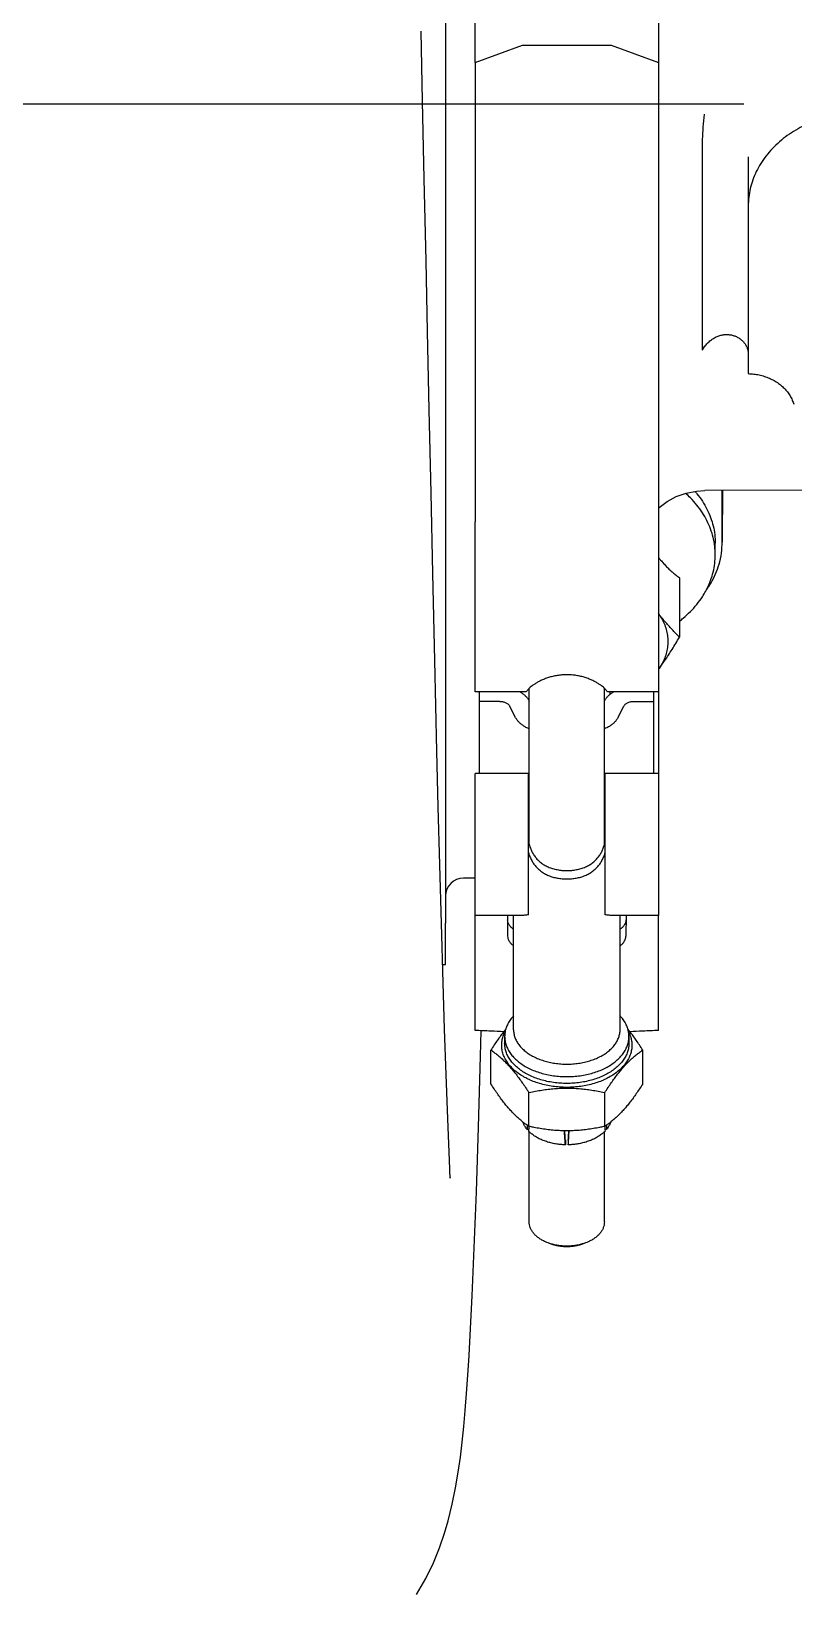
# Model space of a CAD drawing. Header units: millimetres. Extents: x 156850 to 204135, y 56350 to 74150.
# Drawn here: x 158797.5 to 158861.9, y 60667.1 to 60799.1 of the extents above; entities that cross this region are included whole.
import ezdxf

# ---------------------------------------------------------------- set-up
doc = ezdxf.new("R2010")
doc.units = ezdxf.units.MM
doc.header["$LTSCALE"] = 150
doc.linetypes.add('X-2F-PLAN$0$CENTER', pattern=[2, 1.25, -0.25, 0.25, -0.25])
doc.layers.add('-----33 Equipment', color=5, linetype='Continuous')

# ---------------------------------------------------------------- blocks, each defined once
blk = doc.blocks.new('X-2F-PLAN$0$A$C73FA2420')
at = {"color": 0, "linetype": 'X-2F-PLAN$0$CENTER', "ltscale": 2}
blk.add_line((1038.733949000714, 1095.974610281875), (1038.733949000714, 580.5806102819042), dxfattribs=at)
at = {"color": 0, "linetype": 'Continuous'}
for p, q in [((966.0255159976659, 606.0186525559984), (966.0281375156483, 605.7820058118086)), ((948.0096831716364, 605.3876040035975), (947.9584232707275, 605.384763143491)), ((966.0281320984941, 605.782005811925), (966.5575715135783, 605.7820513985935)), ((966.5575715135783, 605.7820513985935), (969.509900788893, 605.7821116466075)), ((979.291750744218, 605.7821742640226), (969.509900788893, 605.7821116466075)), ((1111.381605029106, 605.7813373709214), (979.291750744218, 605.7821742640226)), ((960.4416768917581, 603.2844823562191), (970.148041852517, 603.2831704528071)), ((970.1482117447304, 599.5394557471736), (970.1480344587471, 603.2823907597922)), ((970.1480417796411, 603.2823907666025), (979.548028357327, 603.2825573920272)), ((973.2993190927664, 603.2822424360784), (973.29936565354, 604.2652533248183)), ((979.548028357327, 603.2825573920272), (979.9978740661172, 603.2825981109054)), ((979.9978740661172, 603.2825981109054), (980.1852681507589, 603.2826156310039)), ((980.1852681507589, 603.2826156310039), (980.6318933711154, 603.2826622831053)), ((980.6318933711154, 603.2826622831053), (982.1480304294964, 603.2829591513728)), ((982.1482475900557, 598.7829591580085), (982.148034445243, 603.2829591457848)), ((989.0537537337514, 599.026806143811), (989.053552166326, 603.2823823142098)), ((989.0535686756484, 603.2823823179933), (998.1058028829284, 603.282519936678)), ((998.1058028829284, 603.282519936678), (998.9927989701973, 603.2825976224849)), ((998.9927989701973, 603.2825976224849), (999.0535517670214, 603.2826038200292)), ((999.0535517670214, 603.2826038200292), (999.856316522113, 603.2826909879223)), ((999.856316522113, 603.2826909879223), (1003.406619627029, 603.2829337253934)), ((1022.153963066172, 603.2835904581007), (1003.406619627029, 603.2829337253934)), ((1042.219865300925, 603.2844458235195), (1022.153963066172, 603.2835904581007)), ((1042.219865300925, 603.2844458235195), (1043.675944400718, 599.2845192342065)), ((1042.220031776465, 603.2845308731776), (1114.399016373791, 603.2914221155806)), ((955.9309236699482, 601.9484888724983), (958.7867007189197, 601.9484875967028)), ((958.2718176903436, 602.8100826661102), (960.4190859730588, 602.7548779774806)), ((982.1480526556261, 602.8984946683049), (988.2469129643869, 602.898401415383)), ((988.2469129643869, 602.898401415383), (989.0535703498172, 602.8984839572804)), ((988.2469943349715, 601.1804719201173), (988.2469129643869, 602.898401415383)), ((959.9333219762193, 600.7826822175994), (959.3610249678604, 600.7826824733056)), ((960.5056186495349, 600.0326819620095), (970.1481883830857, 600.0326776542934)), ((970.148164676968, 600.5331704610144), (968.4023124565138, 600.5333338913042)), ((986.9193162888987, 599.8826675898163), (987.8274587030755, 600.3441025600187)), ((944.2746773153776, 598.7076892309124), (951.8947903494118, 598.7076858266955)), ((952.0819653689396, 598.8840021553915), (952.1311741265235, 598.7521355579956)), ((952.3399351615226, 598.7401770254946), (955.1957122104941, 598.7401757496991)), ((970.2097021257505, 598.7823453323217), (973.0283586286241, 598.782238421787)), ((973.0283586286241, 598.782238421787), (976.4359780752566, 598.7823505447013)), ((976.1437212955207, 598.707674994017), (989.3493815471884, 598.7076690946124)), ((976.4359780752566, 598.7823505447013), (979.5482496818295, 598.7825575046008)), ((979.5482496818295, 598.7825575046008), (979.9980872116284, 598.7825981130009)), ((979.9980872116284, 598.7825981130009), (980.441416530055, 598.782642322185)), ((980.441416530055, 598.782642322185), (982.1482396181673, 598.7829591638292)), ((1043.675944400718, 599.2845192342065), (1043.67629964184, 591.7845192545792)), ((951.18893508357, 595.4074476978858), (950.7848715925356, 595.4074000000837)), ((951.1890742287505, 595.6574560194858), (950.7850106646074, 595.6574099496938)), ((944.2746744785691, 592.3576892308774), (951.8948070979677, 592.3576858267188)), ((952.0823540319689, 592.1811044198112), (952.1315373460529, 592.3129394212738)), ((952.3402390492847, 592.3243721764884), (955.1960160982562, 592.3243709008093)), ((970.1487686239416, 587.7823908018763), (970.1485913380748, 591.5253234495176)), ((970.2100100014359, 592.2823453500168), (973.0295170982135, 592.2822384507745)), ((973.0295170982135, 592.2822384507745), (976.4377747749677, 592.2823506399291)), ((976.1426565240836, 592.3576749945059), (989.3503747141222, 592.3576690942282)), ((976.4377747749677, 592.2823506399291), (979.5485534141771, 592.2825575218885)), ((979.5485534141771, 592.2825575218885), (979.9983950873138, 592.2825981305796)), ((979.9983950873138, 592.2825981305796), (980.4424243179383, 592.282642414677)), ((980.4424243179383, 592.282642414677), (982.1485474928049, 592.2829591814079)), ((982.1487686104374, 587.7829591879272), (982.1485554657411, 592.2829591757036)), ((988.8609863549937, 591.8647563580889), (989.0540929663694, 591.8647875683964)), ((989.0542863315204, 587.782382356294), (989.054084764095, 592.0379585194751)), ((1043.67629964184, 591.7845192545792), (1042.22059946612, 587.7844458656036)), ((959.9333172856132, 590.2826822175994), (959.3610202772543, 590.2826824733056)), ((960.5056146290153, 591.0326819620095), (970.1486146725947, 591.0326776541187)), ((970.1486383319134, 590.5331704881974), (968.4027861114591, 590.5333339184872)), ((986.919728311128, 591.1838830881752), (987.8279144286644, 590.7226339753252)), ((955.9315314454725, 589.1168791746022), (958.787308494444, 589.1168778988067)), ((988.247529286542, 589.8863504818873), (988.2476106571266, 588.1684209866798)), ((960.4424110569526, 587.7844823983032), (970.1487760220189, 587.7831704948912)), ((982.1487645966699, 587.7829591935151), (970.1487759490265, 587.7823908086866)), ((982.1487503484823, 588.1685142394854), (988.2476106571266, 588.1684209866798)), ((989.0542856212705, 587.78960663412), (982.1487639364786, 587.7888942469144)), ((988.2476106571266, 588.1684209866798), (989.0542680426734, 588.1685035285191)), ((999.8570506874239, 587.7826910300064), (989.0543028396787, 587.7823823600193)), ((1003.407353792223, 587.7829337674193), (999.8570506874239, 587.7826910300064)), ((1022.155766756041, 587.7835905393003), (1003.407353792223, 587.7829337674193)), ((1042.22059946612, 587.7844458656036), (1022.155766756041, 587.7835905393003)), ((1114.515389386448, 587.7914634695044), (1042.220765940961, 587.7845309149125)), ((998.6935939759715, 586.0103081840207), (993.6731218422065, 586.0103081840207)), ((1006.08778574504, 574.4088676518877), (1006.050784264109, 583.8821890020045)), ((1017.919524550671, 584.0844453740283), (1034.724081660039, 584.0831361737219)), ((1000.633897747379, 582.9917313756305), (1001.598079161835, 582.9917313756305)), ((1001.031376659754, 582.4352277201251), (1001.695311447489, 582.4011133341119)), ((1001.695134581416, 582.3943627682747), (1001.942514296854, 582.3878813731135)), ((1001.695311447489, 582.4011133341119), (1006.056569140521, 582.4011133341119)), ((1001.942514296854, 582.3878813731135), (1006.056701172376, 582.3673098246218)), ((1034.254485053243, 580.2102446730132), (1015.933710292913, 580.2076186406775))]:
    blk.add_line(p, q, dxfattribs=at)
for points in [[(912.7877489479724, 608.2273669561255), (914.1504250718281, 607.4340694628772), (915.4670476446627, 606.7992281388142), (916.7386248913826, 606.2868663279805), (917.9648907991359, 605.8702587838052), (919.0272404766874, 605.5613102260977)], [(1005.854367327993, 607.0021360616083), (1012.870048747165, 607.1506382126827), (1019.491059918771, 607.2991952096927), (1025.459490196547, 607.4256084808148)], [(1025.45943968033, 607.4256074705045), (1032.396376344725, 607.5742698886315), (1038.951492006541, 607.7222635559156), (1044.857837406103, 607.8468087671208)], [(948.7471107746242, 605.4196767084068), (952.9804099395406, 605.5842195114819), (956.7226463903207, 605.7258472592221), (960.5622219035868, 605.8571448554867), (964.4702097381232, 605.9739683850785)], [(964.4696564393817, 605.9739529545186), (969.475586739718, 606.1177725482266), (974.4327297031414, 606.2608362627216), (979.3317749825073, 606.3924535894184), (984.0311036667554, 606.5052827430773)], [(984.0306364421267, 606.5052721967804), (991.6885837867158, 606.6853786081192), (999.0577498066705, 606.8581779783126), (1005.854567594477, 607.0021400232217)], [(919.027033476741, 605.5613662013784), (920.4194130632095, 605.217922063428), (921.7997572743334, 604.9353789055021), (923.1133503152523, 604.710820469074), (924.395012986497, 604.525829046499), (925.6755210172851, 604.3683215316269), (926.980793255032, 604.2304822932929), (928.340838111355, 604.1063530643005), (929.7808710016543, 603.9920442803996), (931.3229091266403, 603.8849245797028), (932.9832262977725, 603.7833661697223), (934.7074570819968, 603.6897186395945)], [(947.9584232707275, 605.384763143491), (948.1568998008734, 605.3943495965214), (948.4068463073345, 605.4054814489209), (948.7471107746242, 605.4196767084068)], [(934.7073898549424, 603.689722091076), (938.0342854501214, 603.5287079780828), (942.0775886882329, 603.3548234557966), (946.8231877951184, 603.1739340730128), (952.2649114372907, 602.9901181540918), (958.2718592501478, 602.8098645139835)], [(1004.587646463071, 587.7829750829842), (1004.630516281934, 587.7391550174798), (1005.136380136944, 587.0489232452237), (1005.54116444313, 586.2842879823293), (1005.836526676663, 585.4564036465017), (1006.011162967421, 584.5744286717963), (1006.053229476092, 583.8822497295914)]]:
    blk.add_lwpolyline(points, dxfattribs=at)
blk.add_arc((971.7793656538706, 604.2652241914766), 1.52, 0.001098166352612325, 88.8108405055648, dxfattribs=at)
for points, start_tangent, end_tangent in [([(960.3404981599888, 600.8610343108303), (960.3847637961153, 601.9502548656892), (960.4416768917581, 603.2844823562191)], (0.03970157082425574, 0.9992115818353232), (0.04372391944077234, 0.9990436521338258)), ([(952.704055492417, 599.2363448746037), (952.7477864574175, 599.2910134416888), (952.9713994604535, 599.5564473685226), (953.2126319456147, 599.8195311722811), (953.4739545987686, 600.0819449741975), (953.7567487892229, 600.344333197223), (954.0613246149151, 600.6067214070936), (954.3874292057008, 600.8691351693124), (954.7351237591356, 601.1322189021739), (955.1056986391777, 601.397652735177), (955.5023903418332, 601.668338903517), (955.9309236699482, 601.9484888724983)], (0.6213114574271017, 0.7835637005821048), (0.8418437967640826, 0.539721244578693)), ([(958.7867007189197, 601.9484875967028), (958.5881032705074, 601.6683374859858), (958.3788494208129, 601.3976511777146), (958.155236424529, 601.132217258797), (957.9140039472841, 600.869133463013), (957.6526813014643, 600.606719667092), (957.3698871145025, 600.3443314459291), (957.0653112883447, 600.0819432340795), (956.7392066910397, 599.8195294655743), (956.3915121272439, 599.556445724389), (956.0209372360259, 599.2910118832951), (955.6242455319734, 599.0203257141984), (955.1957122104941, 598.7401757496991)], (-0.5616186031866424, -0.827396243982081), (-0.8418437967619652, -0.5397212445828906)), ([(960.5583829855314, 600.6877506395103), (960.3302974347025, 600.8694090605131), (959.9825779518578, 601.1324257033993), (959.6119779190049, 601.3977918645251), (959.2152605758747, 601.6684090311173), (958.7867007189197, 601.9484875967028)], (-0.7753295374615732, 0.6315568924011075), (-0.8419211744181838, 0.5396005337894308)), ([(956.2884743701434, 598.7091545122094), (956.4809758459451, 599.0929982368834), (956.7456538653933, 599.5253790530842), (957.0389950777171, 599.9109491534182), (957.3575603255304, 600.2451880812296), (957.6976147224195, 600.5241771904984), (958.055171441636, 600.7446455890895), (958.4260384575464, 600.9040084865992), (958.805867693387, 601.0003974987776), (959.1902059987187, 601.0326825525844)], (0.415820927691357, 0.9094465108477922), (0.9999999935012579, 0.0001140090626108757)), ([(956.6598675602581, 598.7101593515836), (956.7746906260727, 598.9311656121863), (957.0273378248094, 599.343892752484), (957.3073453459656, 599.7119369400316), (957.6114303559298, 600.0309831902268), (957.9360277352389, 600.297290976916), (958.277331874473, 600.5077380837174), (958.6313412983436, 600.6598572133807), (958.9939055696595, 600.75186490739), (959.3607739537256, 600.7826824589865)], (0.4410277038375309, 0.8974934899199115), (0.9999999935011712, 0.0001140090493200447)), ([(959.2036383091472, 600.6598569586058), (958.8496288849274, 600.5077378291171), (958.5083247438306, 600.2972907213843), (958.1837273649871, 600.0309829352191), (957.8796423557214, 599.7119366860134), (957.599634834798, 599.3438924992806), (957.3469876344316, 598.9311653565965), (957.232164568617, 598.7101590958773)], (-0.9465760582173256, -0.3224806443964108), (-0.441027703829884, -0.8974934899228639)), ([(959.1902059987187, 601.0326825525844), (959.5745473583229, 601.0004851353006), (959.9543857211247, 600.9041827321053), (959.9813395388192, 600.8948359201313)], (0.9999999935010137, 0.0001140089905164158), (0.9429407326971428, -0.3329606202220277)), ([(959.3789118581917, 600.7121259593987), (959.2036383091472, 600.6598569586058)], (-0.9686997745871587, -0.2482352648463691), (-0.946576058295426, -0.3224806441666173)), ([(959.9330709620845, 600.7826822033967), (959.5662025797646, 600.7518646519748), (959.3789118581917, 600.7121259593987)], (-0.9999999935010687, -0.0001140090934038051), (-0.9686997745982341, -0.2482352648031327)), ([(960.5592125862604, 600.6925928678247), (960.2999422599096, 600.7519483049982), (959.9333219762193, 600.7826822174829)], (-0.9603453558784729, 0.2788131945291641), (-0.9999999999992947, 1.463707864197941e-06)), ([(959.9813395388192, 600.8948359201313), (960.3218581046676, 600.7466783610871)], (0.9429407326946011, -0.332960620233427), (0.8874376394792772, -0.4609277991567525)), ([(961.6809880707879, 600.0327749719727), (961.3578631465789, 600.2976155945216), (961.0165390733164, 600.5079848765163), (960.6625152424676, 600.6600232837955), (960.5592125862604, 600.6925928678247)], (-0.7323950357281955, 0.6808799539128234), (-0.9603453558799396, 0.278813194520995)), ([(988.2469943349715, 601.1804719201173), (988.2395791639574, 601.045080927317), (988.2174935098737, 600.9128402858041), (988.181251534028, 600.7868279943941), (988.1316968563478, 600.6699770888081), (988.0699829331134, 600.565007392317), (987.9975462118164, 600.474362207402), (987.9160726943519, 600.4001514491974), (987.8274587030755, 600.3441025600187)], (4.736550355221786e-05, -0.9999999988791386), (-0.8915169130564682, -0.452987410131782)), ([(960.5054034945788, 600.0326819497277), (960.1797606112668, 600.0043497679289), (959.85821555648, 599.9197837690008), (959.5448119461071, 599.7800474193064), (959.243491012021, 599.5868979847291), (958.958042040118, 599.3427644312032), (958.6920547167538, 599.0507168800104), (958.4488739867229, 598.7144279985805), (958.4446573635796, 598.7078896809835)], (-0.9999999935010192, -0.0001140090396878519), (-0.5411936027094024, -0.8408980225913575)), ([(968.4021990053589, 600.5333338922937), (968.2013652810128, 600.5040424881154), (968.0027768039145, 600.416474071506), (967.8088752938202, 600.2716553012142), (967.6219340683892, 600.0712840447086), (967.5928316563368, 600.0342427685973)], (-0.9999999971021339, -7.613540196643432e-05), (-0.609357929657807, -0.7928952727585379)), ([(968.9852776151383, 600.0342452281038), (969.0144530112157, 600.0713814761257), (969.2013942366466, 600.2717527326313), (969.3952957468573, 600.416571502923), (969.5938842238393, 600.5041399194743), (969.7947179481853, 600.5334313237108)], (0.6093154835365286, 0.792927891751265), (0.9999999971010735, 7.613538851972928e-05)), ([(970.2097021257505, 598.7823453323217), (970.1716237412766, 599.1209010762977), (970.1508171467576, 599.4181373576284), (970.1481858278858, 599.5442773572868)], (-0.1246974637931817, 0.9921948107719063), (-0.000673654667507389, 0.9999997730946241)), ([(985.922835413483, 598.7087127988925), (986.0168570353417, 598.9160285139224), (986.1606143409153, 599.1683062323136), (986.3253282568185, 599.394251577789), (986.5085432778578, 599.590496225981), (986.7075280903373, 599.754114621086), (986.9193162888987, 599.8826675898163)], (0.3778856662306148, 0.9258522685916486), (0.8915169130647802, 0.4529874101129385)), ([(989.0563915648963, 599.4802714816178), (989.0150802388089, 599.4140457249014), (988.8503663230222, 599.1881003793096)], (-0.5164761959162857, -0.8563015468010876), (-0.6359842046175744, -0.7717020742982954)), ([(942.5365347584011, 597.2204294687253), (942.5857615240384, 597.3361022549798), (942.7385720434831, 597.6379285466974), (942.913782416028, 597.9090557085001), (943.1088376798434, 598.1455300960224), (943.3208934902214, 598.3439033799805), (943.5468575959094, 598.5012828314793), (943.7834349313052, 598.615373503475), (944.0271756660659, 598.6845116973273), (944.2746773153776, 598.707689230796)], (0.3758923031782683, 0.9266633565712643), (0.9999999999986083, -1.419162131622023e-06)), ([(950.7850106646074, 595.6574099496938), (950.808360910858, 596.0699702351121), (950.8605891598854, 596.4761471970123), (950.9410750024254, 596.8711169062881), (951.0488623571582, 597.2501877296017), (951.1826708612498, 597.6088568979176), (951.3409110722132, 597.94286396401), (951.5217033525696, 598.2482414222904), (951.7229001845699, 598.5213618124835), (951.8925048612291, 598.70993762539)], (0.02122069276738939, 0.9997748157455533), (0.7018371592228901, 0.7123374214048842)), ([(951.8925048612291, 598.70993762539), (951.942111697048, 598.7589808119228)], (0.7018371587120681, 0.7123374219056505), (0.7204083259122268, 0.6935501740737253)), ([(952.1311751975445, 598.7521651990246), (951.942031914019, 598.7589808249031)], (-0.9993478543676346, 0.03610908434269564), (-0.9993549357425224, 0.03591256614196541)), ([(951.9626270125154, 595.7082517471281), (951.9722723633749, 596.0569843894918), (952.0046384881716, 596.5817449524184), (952.0578446200816, 597.1078453030786), (952.1313004358672, 597.6386452742736), (952.224993747659, 598.1799485638039), (952.2655193988467, 598.3873175163171)], (0.01390629800227391, 0.9999033027624278), (0.1973427269578225, 0.9803345592790759)), ([(952.4495921309572, 598.8948921203264), (952.0819653689396, 598.8840021553915)], (-0.9995665434067305, -0.02944019874429287), (-0.9995565225944818, -0.02977848448793586)), ([(952.0820365460822, 598.8840021425276), (952.324620766798, 599.0589926057146), (952.5780717154266, 599.192095062288), (952.7031811954221, 599.2407785936957)], (0.7706756993452027, 0.637227562522221), (0.9449564357271015, 0.3271961713987645)), ([(952.34009500721, 598.7445936510921), (952.1311751975445, 598.7521651990246)], (-0.9993399864818789, 0.03632618090463309), (-0.9993478543723389, 0.03610908420884679)), ([(952.2655193988467, 598.3873175163171), (952.3328278883127, 598.7077820255072)], (0.1973427268535417, 0.9803345592998496), (0.2135162233730374, 0.9769395182696654)), ([(952.3328278883127, 598.7077820255072), (952.3399351615226, 598.7401770254946)], (0.2135162248031095, 0.976939517957353), (0.2150759128012724, 0.9765973334717772)), ([(952.3399351615226, 598.7401770254946), (952.5385326072574, 599.0203271326027), (952.704055492417, 599.2363448746037)], (0.5616186032193704, 0.8273962439591621), (0.6213114573719731, 0.7835637006265466)), ([(955.1957122104941, 598.7401757496991), (955.2028225441463, 598.7077807817841)], (0.2151641037338815, -0.9765779070153108), (0.2136045108219308, -0.9769202183188014)), ([(955.2028225441463, 598.7077807817841), (955.3107067097444, 598.1799471090781), (955.4044513144763, 597.6386436261237), (955.4779574114364, 597.1078435495147), (955.5312133751577, 596.5817431209143), (955.5636292011477, 596.0569825195125), (955.5745448692469, 595.5322730556945), (955.5636788990814, 595.0075636006077), (955.5313127755653, 594.4828030228964), (955.4781066422584, 593.9567026445875), (955.4046508229803, 593.4259026458021), (955.3109575100243, 592.8845993508003), (955.2033025221899, 592.3575856806128)], (0.2136045106925612, -0.9769202183453545), (-0.213476575322716, -0.9769481827551624)), ([(956.288467665785, 592.3562217035796), (956.2483565171715, 592.4458182725939), (956.0498934366042, 592.9560780830216), (955.888250703807, 593.4965462252148), (955.765323432046, 594.0608862043009), (955.6825528312474, 594.6424816502258), (955.6409093110124, 595.2345138879027), (955.6408811035799, 595.8300418807194), (955.6824685395695, 596.4220836074091), (955.7651840442559, 597.0036979201832), (955.888057854143, 597.5680659228819), (956.049649386201, 598.1085709166946), (956.248064127285, 598.6188759747893), (956.2884743701434, 598.7091545122094)], (-0.4158187576250222, 0.9094475030531992), (0.4158209276924115, 0.9094465108478318)), ([(956.6598647761857, 592.3552078958019), (956.5526449040044, 592.5861301898258), (956.3632028710563, 593.0731963760918), (956.2089075346012, 593.5890977878007), (956.0915678659221, 594.1277859521797), (956.0125595657155, 594.6829452426755), (955.9728089333512, 595.2480669242796), (955.9727820085827, 595.8165254620835), (956.012479107012, 596.3816561998101), (956.0914348162478, 596.9368334964965), (956.20872345299, 597.4755484064808), (956.3629699152661, 597.9914849905763), (956.5523658046732, 598.4785943643074), (956.6598675602581, 598.7101593515836)], (-0.4410268010511613, 0.8974939335475945), (0.441027703828003, 0.8974934899236141)), ([(957.232164568617, 598.7101590958773), (957.1246628121007, 598.4785941063892), (956.9352669229265, 597.9914847327163), (956.7810204604175, 597.4755481476896), (956.6637318237917, 596.9368332360755), (956.5847761146724, 596.3816559375264), (956.5450790167088, 595.8165251982864), (956.5451059419429, 595.2480666597257), (956.5848565750057, 594.6829449782963), (956.663864875678, 594.1277856890811), (956.7812045441242, 593.589097527205), (956.9354998801136, 593.0731961186975), (957.1249419115484, 592.5861299360986), (957.2321617845446, 592.355207640212)], (-0.4410277038461897, -0.8974934899151498), (0.4410268010573694, -0.8974939335452498)), ([(958.4446573635796, 598.7078896809835), (958.2315579890274, 598.3381268145749), (958.0428395981435, 597.9265455338173), (957.8850920575205, 597.4848600297119), (957.7602991340682, 597.0186247536913), (957.6700301710516, 596.5337028849171), (957.6154203531332, 596.0361925971811), (957.5971564304782, 595.5323503711843), (957.6154680824839, 595.0285123150097), (957.6701250293991, 594.5310144847026), (957.760439928621, 594.046113204211), (957.8852770177182, 593.5799063881859), (958.0430663978914, 593.1382568582194), (958.2318237760337, 592.7267186131212), (958.4446636281209, 592.3574619365972)], (-0.5411936027241309, -0.840898022574446), (0.5411964791896402, -0.8408961713033689)), ([(975.2728034579195, 598.7078302477021), (974.9495222265832, 598.5780003712862), (974.6474698869279, 598.4147685599746), (974.3694741578074, 598.217435927887), (974.1164970037062, 597.9844436718267), (973.89058925875, 597.7150761692901), (973.6946030555991, 597.410331619205), (973.5315480412683, 597.0735702136881), (973.4037938648835, 596.710432086722), (973.3125647032866, 596.3278971578111), (973.2580437192228, 595.9330515469774), (973.2399413257372, 595.5323433831218)], (-0.9464521956974632, -0.3228439890387682), (4.736549226006925e-05, -0.9999999988784711)), ([(976.142717712326, 598.7111340726842), (976.0103575112298, 598.6701728487969), (975.6934487246908, 598.5486385936965), (975.396315222024, 598.3975075256894), (975.1195604052627, 598.2138500164147), (974.8644302950706, 597.9944879554096), (974.6333484337665, 597.7366668556933), (974.4300220073201, 597.4392836038023), (974.2588959097629, 597.1043423510273), (974.1239416733151, 596.7376260771998), (974.0274726053467, 596.3476324930089), (973.9699527289486, 595.9433131294209), (973.9508982658153, 595.5324244386284)], (-0.9603956874587815, -0.2786397737437279), (4.736550770969869e-05, -0.9999999988781835)), ([(975.533368702163, 598.7856741793221), (975.2728034579195, 598.7078302477021)], (-0.9680901283192025, -0.2506022814176068), (-0.9464521956856072, -0.3228439890740803)), ([(976.4354473118437, 598.7848086958984), (976.3462300631218, 598.7646208376973), (976.142717712326, 598.7111340726842)], (-0.9774739849791119, -0.2110559373525066), (-0.960395687472213, -0.2786397736972759)), ([(979.498055612552, 598.7070933934301), (979.5287971510552, 598.7649836044875), (979.5367203659844, 598.7816800891305)], (0.4942744914836315, 0.869305888091329), (0.4068370031067085, 0.913500767868445)), ([(980.357378888526, 598.7077108632075), (980.3591309291078, 598.7094017724157), (980.4406246264698, 598.7842975303065)], (0.719394593989638, 0.6946016254737233), (0.7620712239441237, 0.6474932043144045)), ([(988.8503663230222, 599.1881003793096), (988.66715130175, 598.9918557311757), (988.4681664893869, 598.828237336129), (988.2700347327627, 598.7067067893222)], (-0.6359842046711679, -0.7717020742551765), (-0.887090688100805, -0.4615951809598292)), ([(989.11977731972, 598.9080472179921), (989.0605620010756, 598.9914474553079), (989.0550232224632, 599.0279294681968)], (-0.7154899215305852, 0.6986230544331558), (0.003430566304979178, 0.999994115593597)), ([(989.3505182837835, 598.7087558560888), (989.3082733232295, 598.7517269944074), (989.202618607902, 598.847735764226), (989.11977731972, 598.9080472179921)], (-0.6910393935986695, 0.7228170975420593), (-0.8532218231500562, 0.521548195761836)), ([(989.351527722436, 592.3565676262951), (989.4325642395997, 592.4457626247895), (989.5688099851832, 592.6147759016021), (989.7115972421598, 592.8186224764213), (989.8567081046058, 593.0577977232169), (989.9995386694791, 593.3326655916753), (990.1342725713039, 593.6414484439883), (990.2547255791724, 593.9804944191128), (990.3550620754249, 594.3446314602043), (990.4305991431465, 594.7289749450283), (990.4775843264069, 595.1280843419954), (990.4934003340313, 595.5348887796863), (990.477121845237, 595.9417428239831), (990.4296272656647, 596.3411564488779), (990.3534144525183, 596.7263097832911), (990.2524368424201, 597.0907430162188), (990.1320256489562, 597.4282408176805), (989.9983035895275, 597.7339684278122), (989.8566326556029, 598.0064223799272), (989.7114455936244, 598.2457348288153), (989.5679916420486, 598.4504832085804), (989.4319016283844, 598.6192278750823), (989.3505182837835, 598.7087558560888)], (0.6907608144208028, 0.7230833266356447), (-0.691039393655688, 0.7228170974854293)), ([(942.1697217035107, 595.5324888043106), (942.183578482829, 595.8736565510044), (942.2249626102857, 596.2094470426091), (942.2932214334141, 596.5345646613277), (942.3872784686973, 596.8438821054879), (942.4388675887603, 596.9796473868773)], (-4.736551055956293e-05, 0.9999999988783866), (0.3758674495363382, 0.9266734378300137)), ([(942.2225956385955, 595.5324552751263), (942.237539487076, 595.9151609396795), (942.2821893717628, 596.2922893054783), (942.3558941966621, 596.6583409918239), (942.4575791793177, 597.0079781406093), (942.5365347584011, 597.2204294687253)], (-4.736549891576847e-05, 0.9999999988784405), (0.3758923031847732, 0.926663356569029)), ([(942.4388661197154, 594.085733153217), (942.387402698514, 594.2211451167823), (942.293316361378, 594.5304411114776), (942.2250267395284, 594.8555431641289), (942.1836108020507, 595.1913242182927), (942.1697217035107, 595.5324888043106)], (-0.3758663387797987, 0.9266738883619956), (-4.736550578572703e-05, 0.9999999988785169)), ([(942.5365332438378, 593.8449505433091), (942.457718954538, 594.0569860060932), (942.3560008514905, 594.4065999651211), (942.282261351007, 594.7726348413853), (942.2375757410191, 595.1497530221823), (942.2225956385955, 595.5324552751263)], (-0.375891375065485, 0.9266637330503059), (-4.736552451225013e-05, 0.9999999988783648)), ([(950.7848597507691, 595.6574107637862), (951.2945054305019, 595.6907599564292), (951.8040609364398, 595.7240908688982), (951.9655972665641, 595.734654657077)], (0.9978651236403117, 0.06530846057273243), (0.9978687827983639, 0.06525252728489715)), ([(950.7848715925356, 595.4074000000837), (951.2945204315474, 595.3740505363094), (951.8040790950181, 595.3407193958992), (951.9656110092765, 595.3301558987005)], (0.9978651126534037, -0.06530862844423754), (0.9978687845524192, -0.06525250044564776)), ([(951.8925116916653, 592.3554242370883), (951.7231833243277, 592.5436628473108), (951.5219606233295, 592.8167373514152), (951.3411394170253, 593.122073576611), (951.1828675668221, 593.4560445530224), (951.0490250862204, 593.8146832038765), (950.9412018214352, 594.1937294449308), (950.8606785624288, 594.5886807991774), (950.8084118352272, 594.9948458514991), (950.7850225063739, 595.4074008141179)], (-0.7018401363634922, 0.7123344881375411), (-0.02131546255629324, 0.9997727997183603)), ([(951.1889232419198, 595.6574552055099), (951.7628021837445, 595.6949948606198), (951.9650497779949, 595.708220184606)], (0.9978662888765176, 0.0652906541885023), (0.9978691669815869, 0.06524665192028713)), ([(951.18893508357, 595.4074476978858), (951.7628175816499, 595.3699077817728), (951.9650590928504, 595.3566828612238)], (0.9978662819501574, -0.06529076004280786), (0.9978691700648027, -0.0652466047598102)), ([(951.9626387396129, 595.3566511779791), (951.9614063904155, 595.532274938887), (951.9626270125154, 595.7082517471281)], (-0.01397305747900288, 0.999902372066146), (0.0139062980831827, 0.9999033027624628)), ([(952.265740699484, 592.6774758576066), (952.225244551897, 592.8846008075052), (952.131499946001, 593.4259042962221), (952.0579938454321, 593.9567044003052), (952.0047378804302, 594.482804855681), (951.9723220559536, 595.0075654712273), (951.9626387396129, 595.3566511779791)], (-0.1974191062682964, 0.9803191809207072), (-0.01397305756621703, 0.9999023720657982)), ([(973.2399413257372, 595.5323433831218), (973.2580816783011, 595.1316352165304), (973.3126400621841, 594.7367897147778), (973.4039054218447, 594.3542554146261), (973.5316939187469, 593.9911188381957), (973.6947807284305, 593.6543604346225), (973.8907956766197, 593.3496209196746), (974.1167288500583, 593.0802609660313), (974.3697280725464, 592.8472792162211), (974.6477426037891, 592.6499604790006), (974.9498105354141, 592.4867464405252), (975.2716260459274, 592.3574429338914)], (4.736550115584885e-05, -0.9999999988783049), (0.9463284595052798, -0.3232065078711985)), ([(973.9508982658153, 595.5324244386284), (973.9699916574173, 595.1215356959146), (974.0275498403935, 594.7172164805233), (974.1240558680147, 594.3272236259072), (974.2590448696865, 593.9605093731079), (974.430202726624, 593.625572211924), (974.6335574176628, 593.328195720329), (974.8646638266509, 593.0703846500255), (975.1198142169742, 592.8510367763229), (975.3965859604068, 592.6673972379067), (975.6937338524731, 592.5162881371216), (976.0106542408466, 592.3947806725046), (976.1416552527808, 592.3542272432242)], (4.736550530643897e-05, -0.9999999988780547), (0.9603230032753861, -0.2788901744094779)), ([(944.2746744785691, 592.3576892308774), (944.0274742440088, 592.3808103639167), (943.7837269622833, 592.4498929795809), (943.5471388215665, 592.5639297065209), (943.3211598097114, 592.7212576324237), (943.1090852094349, 592.9195825617062), (942.9140075461473, 593.1560124704847), (942.7387714914512, 593.4270996783162), (942.5859323814511, 593.7288911230862), (942.5365332438378, 593.8449505433091)], (-0.9999999999984436, 1.419161590965089e-06), (-0.3758913750635413, 0.9266637330512113)), ([(951.942417341168, 592.3060938416165), (951.8925116916653, 592.3554242370883)], (-0.7205220060615203, 0.6934320722172953), (-0.7018401364198458, 0.712334488083344)), ([(952.1315384170739, 592.3129097740748), (951.9423375582555, 592.3060938286944)], (-0.9993481874275084, -0.03609986542467249), (-0.9993552698528531, -0.03590326751769971)), ([(952.4495336217806, 592.1702282530023), (952.082282855059, 592.1811044068891)], (-0.9995667527385842, 0.02943309054092262), (-0.9995567439026026, 0.02977105505317262)), ([(952.7029290670762, 591.8246785292285), (952.5784183886135, 591.8731246123207), (952.324954830925, 592.006169273227), (952.0823540319689, 592.1811044198112)], (-0.9449071266461508, 0.3273385434315057), (-0.7707865113742702, 0.6370935205160763)), ([(952.3403800032102, 592.3204765518312), (952.1315384170739, 592.3129097740748)], (-0.9993403237163556, -0.03631690231992348), (-0.9993481874293468, -0.03609986539865429)), ([(952.3329494876089, 592.3575869235792), (952.265740699484, 592.6774758576066)], (-0.2135648649580264, 0.9769288860794029), (-0.1974191063765001, 0.9803191808986536)), ([(952.3402390492847, 592.3243721764884), (952.3329494876089, 592.3575869235792)], (-0.2151641041845618, 0.9765779069136888), (-0.2135648646940993, 0.9769288861357894)), ([(952.7037942829775, 591.8291028781096), (952.5388630044181, 592.0442937092157), (952.3402390492847, 592.3243721764884)], (-0.6213601437813334, 0.7835250932293422), (-0.5617705439300824, 0.8272930895235913)), ([(955.9315314454725, 589.1168791746022), (955.5029715287965, 589.3969577801181), (955.1062541076681, 589.6675750029972), (954.7356540544424, 589.9329411840881), (954.3879345613532, 590.1959578419919), (954.0618051136844, 590.4583046691259), (953.7572044440312, 590.7206259237137), (953.4743854169501, 590.9829471653211), (953.2130379311275, 591.2452939526993), (952.9717805583496, 591.5083105397061), (952.7481424451107, 591.7736766270828), (952.7037942829775, 591.8291028781096)], (-0.8419211744254337, 0.5396005337779028), (-0.6213601438181768, 0.7835250931992612)), ([(955.2033025221899, 592.3575856806128), (955.1960160982562, 592.3243709008093)], (-0.2134765741600352, -0.9769481830101879), (-0.2150759103327985, -0.9765973340137979)), ([(955.1960160982562, 592.3243709008093), (955.6245760204038, 592.0442922916845), (956.0212934400188, 591.7736750696204), (956.3918934823014, 591.5083088963875), (956.7396129656117, 591.2452922463999), (957.0657424071105, 590.9829454253777), (957.3703430764144, 590.720624172478), (957.6531621071044, 590.4583029290079), (957.9145096006105, 590.1959561354015), (958.155766981421, 589.9329395401292), (958.3794051016448, 589.6675734446035), (958.5886845426867, 589.3969563617138), (958.787308494444, 589.1168778988067)], (0.8419211744235002, -0.5396005337812644), (0.5617705440097408, -0.8272930894688821)), ([(959.1907270192169, 590.0326825825032), (958.8063856597291, 590.0648799997871), (958.4265472969273, 590.1611824029824), (958.0556651883526, 590.3204607344232), (957.6980875878362, 590.5408476011944), (957.3580067657167, 590.8197591690114), (957.0394098585239, 591.1539254544768), (956.7460321239196, 591.5394286636147), (956.4813131474657, 591.9717491237097), (956.288467665785, 592.3562217035796)], (-0.9999999935011391, -0.0001140090489139834), (-0.4158187576178347, 0.9094475030552711)), ([(959.3610193004133, 590.282682473422), (958.9943999942625, 590.3134163857903), (958.6318270114716, 590.4053414069931), (958.2778031807393, 590.5573798140977), (957.9364791091066, 590.7677490949281), (957.6118565053912, 591.03398286429), (957.3077412750572, 591.3529597736779), (957.0276988913538, 591.7209401103901), (956.7750125966268, 592.1336096387822), (956.6598647761857, 592.3552078958019)], (-0.9999999999985444, 1.913146852738201e-06), (-0.441026801045176, 0.8974939335499815)), ([(957.2321617845446, 592.355207640212), (957.3473096040543, 592.1336093848222), (957.5999958998291, 591.7209398548002), (957.8800382827176, 591.3529595187865), (958.1841535123531, 591.0339826099225), (958.50877611537, 590.7677488406771), (958.8501001885161, 590.5573795586824), (959.2041240193648, 590.4053411515197)], (0.4410268010429969, -0.8974939335509677), (0.9466450998324871, -0.3222779157236733)), ([(958.4446636281209, 592.3574619365972), (958.4491754189366, 592.3504669851973), (958.6923880032264, 592.0142335569253), (958.9584029897815, 591.7222466588137), (959.243875085609, 591.4781781954807), (959.5452143135481, 591.2850974695757), (959.8586311580148, 591.145432583231), (960.1801842203131, 591.0609399031964), (960.5056146290153, 591.0326819621259)], (0.5411964792857115, -0.840896171229173), (0.9999999999983197, -1.538866941578465e-06)), ([(970.1485659109894, 591.5205062102759), (970.1511832479155, 591.6465727748), (970.1719583839877, 591.943767070421), (970.2100100014359, 592.2823453500168)], (0.0005799279115312203, 0.9999998318431057), (0.1246155396951625, 0.9922051034271423)), ([(975.2716260459274, 592.3574429338914), (975.2760165759828, 592.3559467343148), (975.5342795007164, 592.2789583643316)], (0.9463284595260945, -0.323206507742995), (0.968151016277072, -0.250366950055923)), ([(976.1416552527808, 592.3542272432242), (976.346535971039, 592.300364734896), (976.4372393939411, 592.2798659733962)], (0.9603230032489037, -0.278890174494618), (0.9775637906330981, -0.210639586127847)), ([(979.5350722136209, 592.2828500489122), (979.5291033516405, 592.3007275465061), (979.5000535674626, 592.3592042726232)], (-0.2835557578086239, 0.9589557509165001), (-0.5214788492068492, 0.853264208692183)), ([(980.4409411249217, 592.2816202915856), (980.3582693308126, 592.3576478401083)], (-0.7619248850782925, 0.6476653993354986), (-0.7195511053220409, 0.6944394911206776)), ([(986.919728311128, 591.1838830881752), (986.7079279366881, 591.31239271292), (986.5089276264189, 591.4759703839081), (986.3256940166466, 591.6721775348997), (986.1609586983686, 591.8980891692918), (986.0171774956398, 592.150337464991), (985.9235518833157, 592.3566164094955)], (-0.8915993892061057, 0.4528250535983576), (-0.3783221142061763, 0.9256740127616944)), ([(988.2728752332041, 592.3587963610771), (988.4684786093421, 592.2386303063831), (988.6674789197277, 592.0750526355114), (988.8507125293836, 591.8788454845198)], (0.8863434840020052, -0.4630283235047342), (0.6360916240156783, -0.7716135340041641)), ([(988.8507125293836, 591.8788454845198), (989.0154478476616, 591.6529338501277), (989.0567655293271, 591.5867164119845)], (0.6360916238322141, -0.7716135341553445), (0.5165823693183369, -0.8562374995941504)), ([(989.0553569606273, 592.0368353492813), (989.0608897128841, 592.0732856853865), (989.1200971042272, 592.1566234984202)], (-0.003540087485369931, 0.999993733867971), (0.7156937167812004, 0.6984142780350073)), ([(989.1200971042272, 592.1566234984202), (989.2028700488154, 592.2168416720815), (989.3085341465194, 592.3128229500144), (989.351527722436, 592.3565676262951)], (0.8534589701901562, 0.521160038952688), (0.690760814450243, 0.7230833266107927)), ([(958.787308494444, 589.1168778988067), (959.2158418811159, 589.3970279067871), (959.6125336615369, 589.667714131414), (959.9831085623009, 589.9331479846151), (960.3308031265624, 590.1962317327852), (960.5585455204127, 590.377670929418)], (0.8418437967600368, 0.539721244585703), (0.7752474950141769, 0.6316575982875118)), ([(959.9813605105737, 590.170537587197), (959.9548945603892, 590.161356648372), (959.5750653244322, 590.0649676361936), (959.1907270192169, 590.0326825825032)], (-0.9429376272434965, -0.3329694147014862), (-0.9999999935009991, -0.0001140090971350545)), ([(959.2041240193648, 590.4053411515197), (959.3788899958599, 590.3532434019144)], (0.9466450999057732, -0.3222779155105078), (0.9686977617958006, -0.2482431193268989)), ([(959.3788899958599, 590.3532434019144), (959.5666970020393, 590.3134161302005), (959.9333172856132, 590.2826822177158)], (0.9686977618191099, -0.2482431192292824), (0.9999999999984978, -1.4637607054293e-06)), ([(959.933568299748, 590.2826822319184), (960.3004366821842, 590.313499783224), (960.5593767759856, 590.372820041317)], (0.9999999935005468, 0.0001140090627999986), (0.960324691052513, 0.2788843626951261)), ([(960.3214206466218, 590.3184610466124), (959.9813605105737, 590.170537587197)], (-0.8875186684142097, -0.4607717582663023), (-0.9429376271759943, -0.3329694148962254)), ([(960.4424110569526, 587.7844823983032), (960.385371566168, 589.1187590017798), (960.3411343357293, 590.2047160062939)], (-0.04381677574481554, 0.9990395838821612), (-0.03980009283617471, 0.9992076624057032)), ([(960.5593767759856, 590.372820041317), (960.6630009528017, 590.4055074765929), (961.0170103770215, 590.5576266060816), (961.3583145181183, 590.7680737139308), (961.6809532695916, 591.0325592965819)], (0.9603246910693045, 0.2788843626346888), (0.7324036585609754, 0.6808706785622757)), ([(967.5943464493612, 591.0311614847742), (967.6223639459349, 590.9955298727145), (967.8093241545139, 590.7951236151275), (968.0032393852016, 590.6502685408923), (968.2018361593364, 590.5626629436156), (968.4027861114591, 590.5333339184872)], (0.6099828173743355, -0.7924146405150313), (0.9999999956186553, -9.36106060203675e-05)), ([(969.7953050542856, 590.5334313499043), (969.5943551021628, 590.5627603749745), (969.395758328028, 590.6503659723094), (969.2018430972239, 590.7952210464864), (969.0148828887613, 590.9956273041316), (968.9869384509511, 591.0311640125001)], (-0.9999999956180641, 9.361060938313767e-05), (-0.6100252973222338, 0.7923819386007399)), ([(987.8279144286644, 590.7226339753252), (987.9165337343002, 590.6666032174253), (987.9980142838322, 590.5924091287889), (988.0704595921561, 590.501778764592), (988.1321834577248, 590.3968216960784), (988.1817492019618, 590.2799809327116), (988.2180031120079, 590.1539760620217), (988.2401012908667, 590.0217399473186), (988.247529286542, 589.8863504818873)], (0.8915993892163349, -0.452825053582363), (4.736547918985229e-05, -0.9999999988794315)), ([(990.9564999206923, 587.7816422948963), (991.0194296451518, 587.7350078616291)], (0.8022904157957595, -0.5969339064957118), (0.8045723733524421, -0.5938546085038349)), ([(991.0234035733156, 587.7362598467735), (990.9640888138674, 587.77773805568)], (-0.823927751318445, 0.5666948566992409), (-0.8150480243792887, 0.5793934051704377)), ([(991.0194296451518, 587.7350078616291), (991.2712605244014, 587.5519866427057), (991.7055139297154, 587.2486103376141), (992.1601965148002, 586.9451038730913), (992.6367075538728, 586.6398212815984), (993.1388072335394, 586.3297211366007), (993.6731218422065, 586.0103081840207)], (0.804572373359944, -0.5938546084912547), (0.861665548580384, -0.5074765830949093)), ([(995.6479915718082, 587.777626021707), (995.2978835689137, 587.5518920376198), (994.819356400054, 587.3121025952278), (994.3242498856271, 587.1389228379121), (993.817988515948, 587.0342501595151), (993.3061189968139, 586.9992313755793), (992.7942494777963, 587.0342501595151), (992.2879881082335, 587.1389228379121), (991.7928815938067, 587.3121025952278), (991.3143544249469, 587.5518920376198), (991.0234035733156, 587.7362598467735)], (-0.8150718925663587, -0.5793598276959515), (-0.8239277511737599, 0.5666948569077942)), ([(993.6731218422065, 586.0103081840207), (993.9864147218177, 586.3297166246921), (994.3072132030502, 586.6398161742836), (994.6408195450203, 586.9451012338977), (994.9915420496836, 587.2486107053119), (995.3623462995747, 587.5519880774082), (995.6593317493098, 587.7834140196792)], (0.6909177556848999, 0.722933368215479), (0.794884525420788, 0.6067607364089292)), ([(1000.412341166171, 587.7839988754131), (1000.188025263138, 587.606304945075), (999.8930462860735, 587.3557450521039), (999.6196054674219, 587.1024908492109), (999.365506228758, 586.8445331396069), (999.1282546849689, 586.5791390832164), (998.9051868529059, 586.3026633557165), (998.6935939759715, 586.0103081840207)], (-0.7921738640847894, -0.6102954768473526), (-0.5645882051199241, -0.8253727392151653)), ([(995.026095054578, 586.0045272288844), (995.2666573839961, 585.7060386365047), (995.8327906372724, 585.0923522118828), (996.4398852435406, 584.549473164021), (997.0827616858296, 584.0820331454743), (997.5607963480288, 583.796595285181)], (0.6115960722629502, -0.7911701741042401), (0.8777693981341025, -0.4790833786510421)), ([(1001.584325734293, 583.0660073693725), (1002.097804836696, 583.168811138894), (1002.81413308077, 583.3887446866138), (1003.511860325816, 583.6940201898105), (1004.185033808812, 584.0820331454743), (1004.827910251101, 584.549473164021), (1005.435004857369, 585.0923522118828), (1005.824566493044, 585.5020750591066)], (0.9879169342747536, 0.1549842926647443), (0.6656401466239885, 0.746272869131646)), ([(997.5607963480288, 583.796595285181), (997.7559351688251, 583.6940201898105), (998.4536624138709, 583.3887446866138), (999.1699906579452, 583.168811138894), (999.8988084412413, 583.0360959420796), (1000.633897747379, 582.9917313756305)], (0.8777693981417806, -0.4790833786358131), (1.000000000000218, 0)), ([(997.5613391881343, 583.7992099553812), (998.434460857301, 583.2483151509077), (1000.03278972744, 582.6157505931915), (1001.031397913001, 582.4354340761784)], (0.8093748940691468, -0.5872923299775252), (0.9947380596130546, -0.1024509285342427)), ([(1005.988067668397, 584.7130904680234), (1005.792091664625, 584.5494731632061), (1005.149215222686, 584.082033145125), (1004.476041740156, 583.6940201896941), (1003.77831449511, 583.3887446864974), (1003.061986250919, 583.1688111387775), (1002.333168467623, 583.0360959420796), (1001.598079161835, 582.9917313756305)], (-0.7574361125538652, -0.6529092857342466), (-0.9999999999998191, 0)), ([(1018.234386284719, 583.882419139496), (1018.513631123235, 583.645280130615), (1018.744575515739, 583.3886000785278), (1018.929330771789, 583.1185020544217), (1019.071772071766, 582.8346026004874), (1019.172197895125, 582.5358271945152), (1019.226711620926, 582.2312333945301), (1019.234645058168, 581.9302887854865), (1019.197155389353, 581.6351622255752), (1019.11477275833, 581.3496948500979), (1018.988436716376, 581.0794462469057), (1018.820728887222, 580.8319658857072), (1018.61696278688, 580.6161497946014), (1018.385268231621, 580.4406271902844), (1018.135332185659, 580.3120165962027), (1017.875687651569, 580.2338905932265), (1017.612705603708, 580.2077984650969)], (0.8042271459386279, -0.5943220488383616), (-0.9999998294599035, 0.0005840202442133373)), ([(1017.917745457613, 584.0843444723869), (1018.214088052744, 583.8972755076829)], (0.8781442623701701, -0.4783959181113132), (0.8096641092933988, -0.5868935424096345)), ([(1018.214088052744, 583.8972755076829), (1018.234386284719, 583.882419139496)], (0.8096641084318673, -0.58689354359457), (0.8042271460169375, -0.5943220487371911)), ([(1034.724081660039, 584.0831361737219), (1035.722455995623, 584.0630510416813), (1036.759795094025, 584.0020047412836), (1037.839300159365, 583.8975920128287)], (0.9999999800383077, 0.000199808599518743), (0.9934300805302783, -0.1144407055997705)), ([(1000.633897747379, 582.9917313756305), (1001.3689870534, 583.0360959420796), (1001.584325734293, 583.0660073693725)], (1.000000000000085, 0), (0.9879169342752828, 0.1549842926632395)), ([(1015.933710292913, 580.2076186406775), (1015.89994596818, 579.7434147429303), (1015.822869559634, 579.2869814436999), (1015.703494926216, 578.844323919795), (1015.543391892221, 578.421263062628), (1015.344665835262, 578.0233620736981), (1015.109930010047, 577.6558533220086), (1014.842271178728, 577.3235695253825), (1014.545209030388, 577.0308802163927), (1014.222649888135, 576.7816342742299), (1013.878835349693, 576.5791093258886), (1013.518286514678, 576.4259686509031)], (-0.02555191802889645, -0.9996734964405084), (-0.9445387240290809, -0.3284000590880471)), ([(1035.041710593505, 563.043140806898), (1035.60206813633, 563.6494894018979), (1036.112910778844, 564.3178484676755), (1036.569654216641, 565.0422200130997), (1036.968199710944, 565.8161032752832), (1037.304971921956, 566.632555873075), (1037.576948142028, 567.4842502077227), (1037.781687658513, 568.3635431146831), (1037.917353266501, 569.262543990917), (1037.982727706549, 570.173187038803), (1037.977224129834, 571.0872995742247), (1037.900891953381, 571.9966782302945), (1037.75441621861, 572.8931626768899), (1037.539111390826, 573.7687082712073), (1037.256909574964, 574.6154582455056), (1036.910343174124, 575.4258142405888), (1036.502522118622, 576.1925045654061), (1036.037105920957, 576.9086494314834), (1035.518271197216, 577.5678221975104), (1034.950674316497, 578.1641072359052), (1034.339407736203, 578.6921547750826), (1033.689956674119, 579.1472261757008), (1033.008149100584, 579.5252376245917), (1032.300104151829, 579.822796579625), (1031.572173748282, 580.0372335066204), (1030.830890610814, 580.1666236371966), (1030.08322771464, 580.2098072691006)], (0.7131876632930989, 0.7009731499326062), (-0.9999999944953949, -0.0001049220784103298)), ([(1013.518286514678, 576.4259686509031), (1013.352368617314, 576.3670656955219)], (-0.9445387240931757, -0.3284000589047733), (-0.9401773706637316, -0.3406853558483932))]:
    blk.add_spline(points, degree=3, dxfattribs=dict(at, start_tangent=start_tangent, end_tangent=end_tangent))
blk = doc.blocks.new('X-2F-PLAN$0$zw$C47F')
at = {"layer": '-----33 Equipment'}
blk.add_blockref('X-2F-PLAN$0$A$C73FA2420', (2898.048655769322, 848.0194521513768), dxfattribs=at)

msp = doc.modelspace()

# ---------------------------------------------------------------- block references
at = {"layer": '-----33 Equipment', "rotation": 90.00000000000001}
msp.add_blockref('X-2F-PLAN$0$zw$C47F', (160286.2969182887, 56856.21575695537), dxfattribs=at)

doc.saveas('drawing.dxf')
